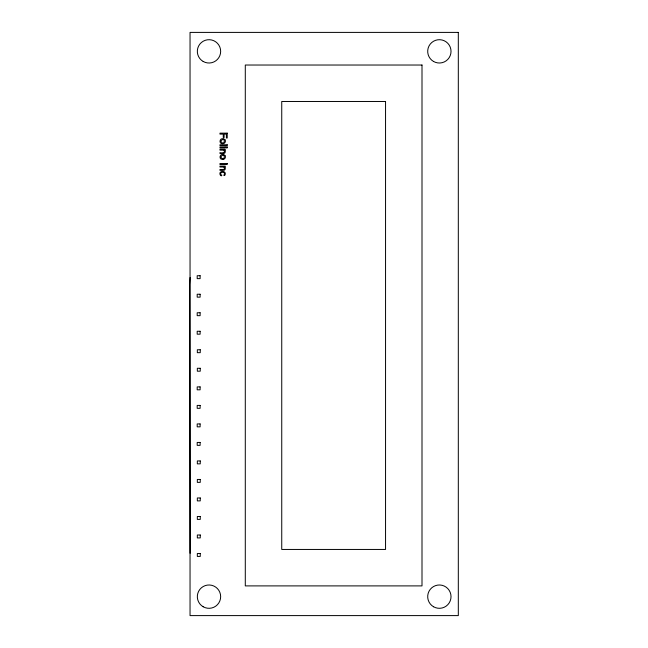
<?xml version="1.0" encoding="UTF-8"?>
<svg xmlns="http://www.w3.org/2000/svg" width="648" height="648" viewBox="0 0 648 648"><rect width="100%" height="100%" fill="white"/><g stroke="black" fill="none" stroke-linecap="round" stroke-linejoin="round"><path stroke-width="0.97" d="M190.091 277.506L189.686 284.318L190.091 553.262M221.106 172.733C222.28 171.817 224.994 172.311 224.532 174.207C222.499 175.964 225.407 176.297 225.326 173.656C225.293 171.445 222.313 170.869 220.774 171.947C218.506 172.886 221.049 177.609 221.908 175.171A1.466 1.466 0 0 1 221.033 172.652M224.5 166.917L225.245 166.917L225.245 166.123L219.972 166.123L219.972 167.006L222.823 167.006A3.856 3.856 0 0 1 223.285 167.03L224.03 167.273M222.685 159.408C218.36 159.853 219.713 152.782 223.73 154.686A2.203 2.203 0 0 1 224.832 155.415M223.73 138.964C219.704 137.052 218.368 144.156 222.685 143.686A2.584 2.584 0 0 0 224.961 139.595M224.03 150.409L223.285 150.166A3.856 3.856 0 0 0 222.823 150.142L219.972 150.142L219.972 149.259L225.245 149.259L225.245 150.053L224.5 150.053A1.912 1.912 0 0 1 225.326 151.438L225.018 152.831L224.062 153.43L219.972 153.479L219.972 152.596C220.976 153.284 225.958 153.009 224.184 150.547M224.184 167.411C225.723 169.962 221.924 169.808 219.972 169.46L219.972 170.343L224.062 170.294L225.042 169.655L225.318 168.302A1.912 1.912 0 0 0 224.508 166.909M224.961 155.318A2.584 2.584 0 0 1 222.685 159.424M223.73 138.972A2.203 2.203 0 0 1 224.832 139.693M220.636 141.167C225.002 147.679 225.95 135.1 220.636 141.167M220.636 156.889C225.042 163.401 225.909 150.806 220.636 156.889M458.314 32.4L190.042 32.4L190.042 615.6L458.314 615.6L458.314 32.4M422.002 65.027L245.292 65.027L245.292 585.897L422.002 585.897L422.002 65.027M385.552 101.477L281.742 101.477L281.742 549.447L385.552 549.447L385.552 101.477M227.221 133.148L219.972 133.148L219.972 134.112L223.268 134.112L223.268 137.489L224.103 137.489L224.103 134.112L226.387 134.112L226.387 138.016L227.221 138.016L227.221 133.148M227.221 144.779L219.972 144.779L219.972 145.662L227.221 145.662L227.221 144.779M225.245 147.023L219.972 147.023L219.972 147.898L225.245 147.898L225.245 147.023M227.221 147.023L226.209 147.023L226.209 147.898L227.221 147.898L227.221 147.023M227.221 163.531L219.972 163.531L219.972 164.503L227.221 164.503L227.221 163.531M200.111 275.716L197.195 275.716L197.195 278.632L200.111 278.632L200.111 275.716M200.111 294.233L197.195 294.233L197.195 297.149L200.111 297.149L200.111 294.233M200.111 312.749L197.195 312.749L197.195 315.665L200.111 315.665L200.111 312.749M200.111 331.266L197.195 331.266L197.195 334.182L200.111 334.182L200.111 331.266M200.248 349.758L197.332 349.758L197.332 352.674L200.248 352.674L200.248 349.758M200.248 368.275L197.332 368.275L197.332 371.191L200.248 371.191L200.248 368.275M200.111 386.897L197.195 386.897L197.195 389.812L200.111 389.812L200.111 386.897M200.111 405.413L197.195 405.413L197.195 408.329L200.111 408.329L200.111 405.413M200.111 423.93L197.195 423.93L197.195 426.846L200.111 426.846L200.111 423.93M200.111 442.446L197.195 442.446L197.195 445.362L200.111 445.362L200.111 442.446M200.248 460.939L197.332 460.939L197.332 463.855L200.248 463.855L200.248 460.939M200.248 479.455L197.332 479.455L197.332 482.371L200.248 482.371L200.248 479.455M200.248 497.972L197.332 497.972L197.332 500.888L200.248 500.888L200.248 497.972M200.248 516.488L197.332 516.488L197.332 519.404L200.248 519.404L200.248 516.488M200.248 535.005L197.332 535.005L197.332 537.921L200.248 537.921L200.248 535.005M200.248 553.522L197.332 553.522L197.332 556.438L200.248 556.438L200.248 553.522M433.528 606.747A11.664 11.664 0 0 0 451.024 596.646A11.664 11.664 0 0 0 433.528 586.545A11.664 11.664 0 0 0 433.528 606.747M203.164 606.747A11.664 11.664 0 0 0 220.66 596.646A11.664 11.664 0 0 0 203.164 586.545A11.664 11.664 0 0 0 203.164 606.747M203.164 61.455A11.664 11.664 0 0 0 220.66 51.354A11.664 11.664 0 0 0 203.164 41.253A11.664 11.664 0 0 0 203.164 61.455M433.528 61.455A11.664 11.664 0 0 0 451.024 51.354A11.664 11.664 0 0 0 433.528 41.253A11.664 11.664 0 0 0 433.528 61.455"/></g></svg>
